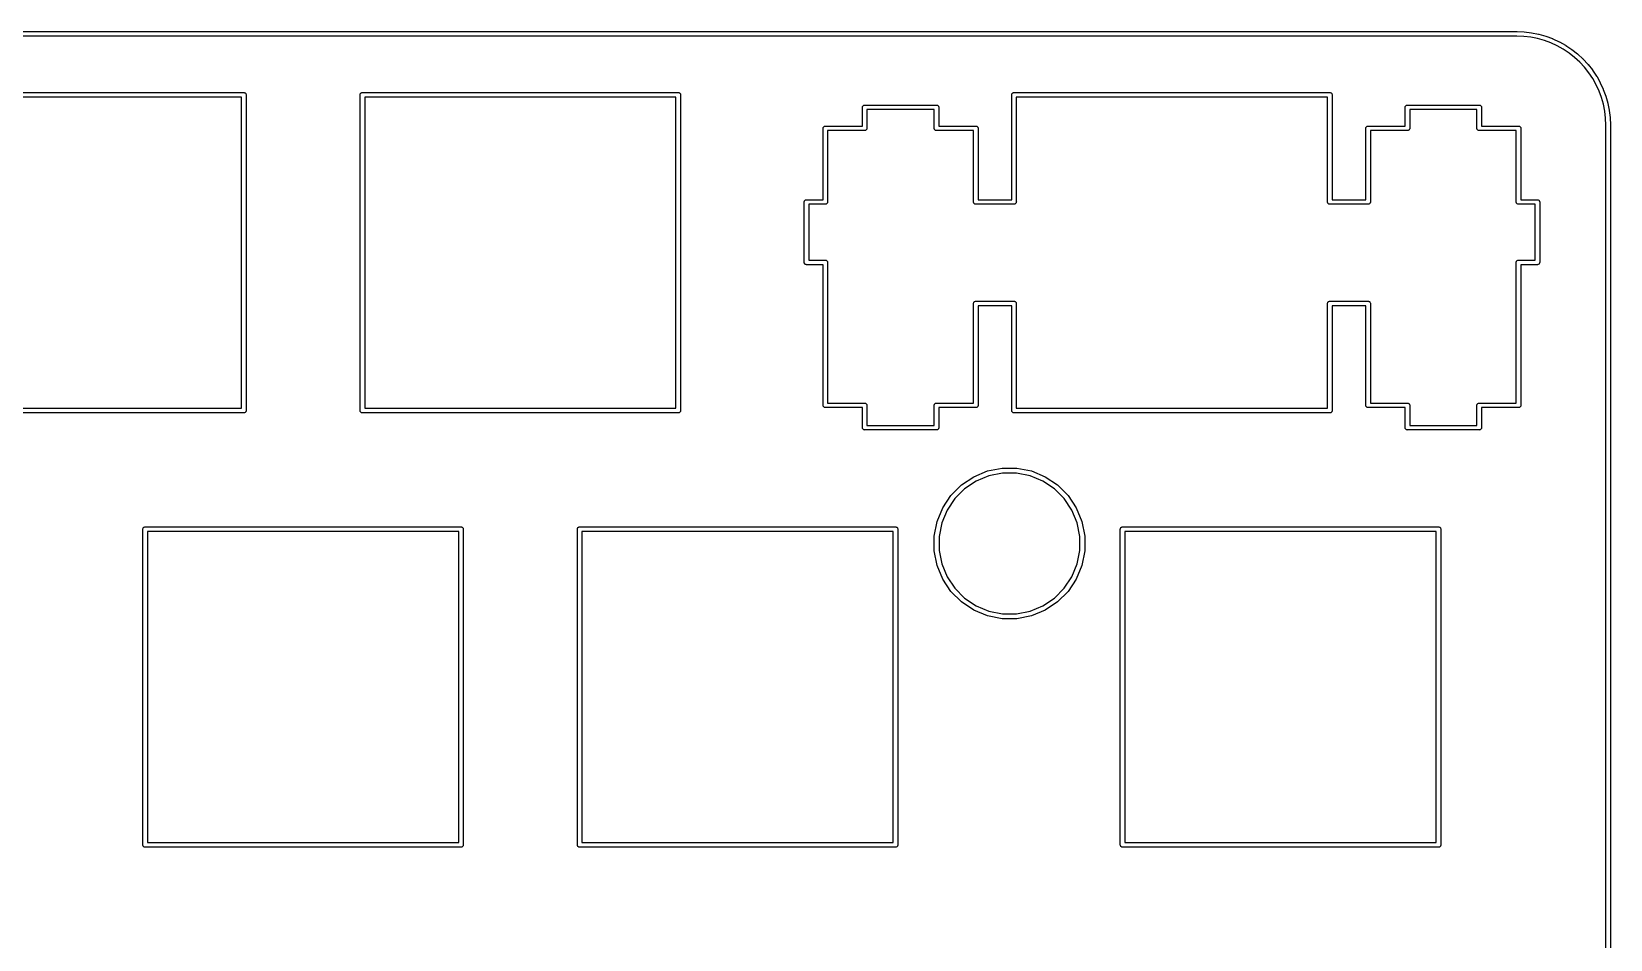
# Model space of a CAD drawing. Extents: x -1 to 304, y -94 to 1.
# Drawn here: x 234.6 to 303.9, y -38.5 to 1.3 of the extents above; entities that cross this region are included whole.
import ezdxf

# ---------------------------------------------------------------- set-up
doc = ezdxf.new("R2010")
doc.units = 0
doc.layers.add('BLACK', color=7, linetype='CONTINUOUS')

msp = doc.modelspace()

# ---------------------------------------------------------------- linework, layer by layer
at = {"layer": 'BLACK', "linetype": 'CONTINUOUS'}
for p, q in [((151.288, 1.2712), (299.777, 1.2712)), ((299.778, 1.0712), (151.383, 1.0712)), ((299.777, 1.2712), (299.779, 1.27131)), ((300.085, 1.05913), (299.778, 1.0712)), ((299.779, 1.27131), (299.782, 1.2712)), ((299.782, 1.2712), (299.784, 1.2712)), ((299.784, 1.2712), (299.786, 1.27101)), ((299.786, 1.27101), (300.096, 1.25886)), ((300.39, 1.02295), (300.085, 1.05913)), ((300.096, 1.25886), (300.099, 1.25878)), ((300.099, 1.25878), (300.1, 1.25867)), ((300.1, 1.25867), (300.101, 1.25863)), ((300.101, 1.25863), (300.105, 1.25809)), ((300.105, 1.25809), (300.416, 1.22123)), ((300.689, 0.96386), (300.39, 1.02295)), ((300.416, 1.22123), (300.42, 1.22086)), ((300.42, 1.22086), (300.421, 1.22065)), ((300.421, 1.22065), (300.422, 1.22053)), ((300.422, 1.22053), (300.426, 1.21971)), ((300.426, 1.21971), (300.731, 1.15948)), ((300.985, 0.88064), (300.689, 0.96386)), ((300.731, 1.15948), (300.735, 1.15878)), ((300.735, 1.15878), (300.736, 1.15853)), ((300.736, 1.15853), (300.737, 1.15836)), ((300.737, 1.15836), (300.741, 1.15721)), ((300.741, 1.15721), (301.042, 1.07228)), ((301.271, 0.77435), (300.985, 0.88064)), ((301.042, 1.07228), (301.046, 1.07127)), ((301.046, 1.07127), (301.047, 1.07096)), ((301.047, 1.07096), (301.047, 1.07072)), ((301.047, 1.07072), (301.051, 1.06927)), ((301.051, 1.06927), (301.343, 0.96092)), ((301.549, 0.64674), (301.271, 0.77435)), ((301.343, 0.96092), (301.347, 0.95972)), ((301.347, 0.95972), (301.348, 0.95926)), ((301.348, 0.95926), (301.349, 0.95886)), ((301.349, 0.95886), (301.352, 0.95719)), ((301.352, 0.95719), (301.636, 0.82706)), ((301.636, 0.82706), (301.639, 0.82545)), ((301.639, 0.82545), (301.64, 0.82507)), ((301.64, 0.82507), (301.641, 0.82473)), ((301.641, 0.82473), (301.644, 0.82265)), ((301.644, 0.82265), (301.917, 0.66942)), ((301.816, 0.49634), (301.549, 0.64674)), ((302.072, 0.32669), (301.816, 0.49634)), ((301.917, 0.66942), (301.92, 0.66773)), ((301.92, 0.66773), (301.921, 0.66705)), ((301.921, 0.66705), (301.922, 0.66644)), ((301.922, 0.66644), (301.925, 0.66433)), ((301.925, 0.66433), (302.185, 0.49156)), ((302.313, 0.13772), (302.072, 0.32669)), ((302.185, 0.49156), (302.188, 0.48947)), ((302.188, 0.48947), (302.189, 0.48892)), ((302.189, 0.48892), (302.19, 0.48841)), ((302.19, 0.48841), (302.193, 0.48588)), ((302.193, 0.48588), (302.439, 0.29286)), ((302.537, -0.0706), (302.313, 0.13772)), ((302.439, 0.29286), (302.442, 0.29038)), ((302.442, 0.29038), (302.443, 0.28987)), ((302.443, 0.28987), (302.443, 0.28941)), ((302.443, 0.28941), (302.446, 0.28657)), ((302.446, 0.28657), (302.675, 0.07388)), ((302.675, 0.07388), (302.678, 0.07133)), ((302.678, 0.07133), (302.679, 0.0706)), ((302.679, 0.0706), (302.679, 0.0699)), ((302.679, 0.0699), (302.682, 0.06699)), ((302.682, 0.06699), (302.893, -0.16276)), ((302.745, -0.29648), (302.537, -0.0706)), ((302.935, -0.5356), (302.745, -0.29648)), ((302.893, -0.16276), (302.896, -0.16532)), ((302.896, -0.16532), (302.897, -0.16633)), ((302.897, -0.16633), (302.897, -0.16728)), ((302.897, -0.16728), (302.9, -0.17016)), ((302.9, -0.17016), (303.093, -0.41385)), ((303.105, -0.79093), (302.935, -0.5356)), ((303.093, -0.41385), (303.096, -0.41699)), ((303.096, -0.41699), (303.096, -0.41761)), ((303.096, -0.41761), (303.097, -0.41819)), ((303.097, -0.41819), (303.099, -0.42167)), ((303.099, -0.42167), (303.273, -0.68244)), ((303.273, -0.68244), (303.276, -0.68568)), ((303.276, -0.68568), (303.276, -0.68649)), ((303.276, -0.68649), (303.276, -0.68725)), ((303.276, -0.68725), (303.278, -0.69071)), ((303.278, -0.69071), (303.43, -0.96313)), ((303.254, -1.05823), (303.105, -0.79093)), ((303.383, -1.33667), (303.254, -1.05823)), ((303.489, -1.62252), (303.383, -1.33667)), ((303.43, -0.96313), (303.432, -0.96637)), ((303.432, -0.96637), (303.433, -0.96738)), ((303.433, -0.96738), (303.433, -0.96834)), ((303.433, -0.96834), (303.435, -0.97179)), ((303.435, -0.97179), (303.566, -1.25534)), ((303.566, -1.25534), (303.568, -1.25879)), ((303.568, -1.25879), (303.568, -1.25974)), ((303.568, -1.25974), (303.568, -1.26067)), ((303.568, -1.26067), (303.57, -1.26431)), ((303.57, -1.26431), (303.678, -1.55642)), ((230.109, -1.4035), (243.948, -1.4035)), ((243.853, -1.6035), (230.204, -1.6035)), ((243.853, -15.2525), (243.853, -1.6035)), ((243.948, -1.4035), (243.953, -1.40302)), ((243.953, -1.40302), (243.958, -1.4035)), ((243.958, -1.4035), (243.973, -1.40495)), ((243.973, -1.40495), (243.991, -1.41067)), ((243.991, -1.41067), (244.009, -1.41995)), ((244.009, -1.41995), (244.024, -1.43245)), ((244.024, -1.43245), (244.037, -1.44768)), ((244.037, -1.44768), (244.046, -1.46505)), ((244.046, -1.46505), (244.052, -1.4839)), ((244.052, -1.4839), (244.054, -1.5035)), ((244.054, -1.5035), (244.053, -1.5084)), ((244.053, -1.5084), (244.053, -15.3476)), ((249.054, -1.5035), (249.055, -1.4839)), ((249.054, -1.50841), (249.054, -1.5035)), ((249.054, -15.3476), (249.054, -1.50841)), ((249.055, -1.4839), (249.061, -1.46505)), ((249.061, -1.46505), (249.07, -1.44768)), ((249.07, -1.44768), (249.083, -1.43245)), ((249.083, -1.43245), (249.098, -1.41995)), ((249.098, -1.41995), (249.116, -1.41067)), ((249.116, -1.41067), (249.134, -1.40495)), ((249.134, -1.40495), (249.149, -1.4035)), ((249.149, -1.4035), (249.154, -1.40302)), ((249.154, -1.40302), (249.159, -1.4035)), ((249.159, -1.4035), (262.998, -1.4035)), ((249.254, -1.6035), (249.254, -15.2525)), ((262.903, -1.6035), (249.254, -1.6035)), ((262.903, -15.2525), (262.903, -1.6035)), ((262.998, -1.4035), (263.003, -1.40302)), ((263.003, -1.40302), (263.008, -1.4035)), ((263.008, -1.4035), (263.023, -1.40495)), ((263.023, -1.40495), (263.041, -1.41067)), ((263.041, -1.41067), (263.059, -1.41995)), ((263.059, -1.41995), (263.074, -1.43245)), ((263.074, -1.43245), (263.087, -1.44768)), ((263.087, -1.44768), (263.096, -1.46505)), ((263.096, -1.46505), (263.102, -1.4839)), ((263.102, -1.4839), (263.104, -1.5035)), ((263.104, -1.5035), (263.103, -1.5084)), ((263.103, -1.5084), (263.103, -15.3476)), ((271.079, -2.0532), (271.08, -2.0336)), ((271.079, -2.0581), (271.079, -2.0532)), ((271.079, -2.8725), (271.079, -2.0581)), ((271.08, -2.0336), (271.086, -2.01475)), ((271.086, -2.01475), (271.095, -1.99737)), ((271.095, -1.99737), (271.108, -1.98215)), ((271.108, -1.98215), (271.123, -1.96965)), ((271.123, -1.96965), (271.141, -1.96037)), ((271.141, -1.96037), (271.159, -1.95465)), ((271.159, -1.95465), (271.174, -1.9532)), ((271.174, -1.9532), (271.179, -1.95272)), ((271.179, -1.95272), (271.184, -1.9532)), ((271.184, -1.9532), (274.323, -1.9532)), ((274.323, -1.9532), (274.328, -1.95272)), ((274.328, -1.95272), (274.333, -1.9532)), ((274.333, -1.9532), (274.348, -1.95465)), ((274.348, -1.95465), (274.366, -1.96037)), ((274.366, -1.96037), (274.384, -1.96965)), ((274.384, -1.96965), (274.399, -1.98215)), ((274.399, -1.98215), (274.412, -1.99737)), ((274.412, -1.99737), (274.421, -2.01475)), ((274.421, -2.01475), (274.427, -2.0336)), ((274.427, -2.0336), (274.429, -2.0532)), ((274.429, -2.0532), (274.428, -2.0581)), ((274.428, -2.0581), (274.428, -2.8725)), ((277.629, -1.5035), (277.63, -1.4839)), ((277.629, -1.5084), (277.629, -1.5035)), ((277.629, -6.1025), (277.629, -1.5084)), ((277.63, -1.4839), (277.636, -1.46505)), ((277.636, -1.46505), (277.645, -1.44768)), ((277.645, -1.44768), (277.658, -1.43245)), ((277.658, -1.43245), (277.673, -1.41995)), ((277.673, -1.41995), (277.691, -1.41067)), ((277.691, -1.41067), (277.709, -1.40495)), ((277.709, -1.40495), (277.724, -1.4035)), ((277.724, -1.4035), (277.729, -1.40302)), ((277.729, -1.40302), (277.734, -1.4035)), ((277.734, -1.4035), (291.573, -1.4035)), ((277.829, -1.6035), (277.829, -6.1976)), ((291.478, -1.6035), (277.829, -1.6035)), ((291.478, -6.1976), (291.478, -1.6035)), ((291.573, -1.4035), (291.578, -1.40302)), ((291.578, -1.40302), (291.583, -1.4035)), ((291.583, -1.4035), (291.598, -1.40495)), ((291.598, -1.40495), (291.616, -1.41067)), ((291.616, -1.41067), (291.634, -1.41995)), ((291.634, -1.41995), (291.649, -1.43245)), ((291.649, -1.43245), (291.662, -1.44768)), ((291.662, -1.44768), (291.671, -1.46505)), ((291.671, -1.46505), (291.677, -1.4839)), ((291.677, -1.4839), (291.679, -1.5035)), ((291.679, -1.5035), (291.678, -1.5084)), ((291.678, -1.5084), (291.678, -6.1025)), ((294.879, -2.0532), (294.88, -2.0336)), ((294.879, -2.0581), (294.879, -2.0532)), ((294.879, -2.8725), (294.879, -2.0581)), ((294.88, -2.0336), (294.886, -2.01475)), ((294.886, -2.01475), (294.895, -1.99737)), ((294.895, -1.99737), (294.908, -1.98215)), ((294.908, -1.98215), (294.923, -1.96965)), ((294.923, -1.96965), (294.941, -1.96037)), ((294.941, -1.96037), (294.959, -1.95465)), ((294.959, -1.95465), (294.974, -1.9532)), ((294.974, -1.9532), (294.979, -1.95272)), ((294.979, -1.95272), (294.984, -1.9532)), ((294.984, -1.9532), (298.123, -1.9532)), ((298.123, -1.9532), (298.128, -1.95272)), ((298.128, -1.95272), (298.133, -1.9532)), ((298.133, -1.9532), (298.148, -1.95465)), ((298.148, -1.95465), (298.166, -1.96037)), ((298.166, -1.96037), (298.184, -1.96965)), ((298.184, -1.96965), (298.199, -1.98215)), ((298.199, -1.98215), (298.212, -1.99737)), ((298.212, -1.99737), (298.221, -2.01475)), ((298.221, -2.01475), (298.227, -2.0336)), ((298.227, -2.0336), (298.229, -2.0532)), ((298.229, -2.0532), (298.228, -2.0581)), ((298.228, -2.0581), (298.228, -2.8725)), ((303.571, -1.91803), (303.489, -1.62252)), ((303.632, -2.21902), (303.571, -1.91803)), ((303.678, -1.55642), (303.68, -1.56027)), ((303.68, -1.56027), (303.68, -1.56088)), ((303.68, -1.56088), (303.68, -1.56148)), ((303.68, -1.56148), (303.681, -1.56558)), ((303.681, -1.56558), (303.765, -1.86688)), ((303.765, -1.86688), (303.766, -1.8703)), ((303.766, -1.8703), (303.766, -1.87156)), ((303.766, -1.87156), (303.766, -1.87282)), ((303.766, -1.87282), (303.767, -1.87635)), ((303.767, -1.87635), (303.828, -2.18305)), ((274.228, -2.1532), (271.279, -2.1532)), ((271.279, -2.1532), (271.279, -2.9676)), ((274.228, -2.9676), (274.228, -2.1532)), ((298.028, -2.1532), (295.079, -2.1532)), ((295.079, -2.1532), (295.079, -2.9676)), ((298.028, -2.9676), (298.028, -2.1532)), ((303.667, -2.52286), (303.632, -2.21902)), ((303.681, -2.83112), (303.667, -2.52286)), ((303.828, -2.18305), (303.829, -2.18705)), ((303.829, -2.18705), (303.829, -2.18778)), ((303.829, -2.18778), (303.83, -2.18851)), ((303.83, -2.18851), (303.83, -2.19261)), ((303.83, -2.19261), (303.866, -2.50207)), ((303.866, -2.50207), (303.866, -2.50555)), ((303.866, -2.50555), (303.866, -2.50692)), ((303.866, -2.50692), (303.866, -2.50829)), ((303.866, -2.50829), (303.867, -2.51178)), ((303.867, -2.51178), (303.88, -2.82178)), ((269.354, -2.9725), (269.355, -2.9529)), ((269.354, -2.9774), (269.354, -2.9725)), ((269.354, -6.1025), (269.354, -2.9774)), ((269.355, -2.9529), (269.361, -2.93405)), ((269.361, -2.93405), (269.37, -2.91667)), ((269.37, -2.91667), (269.383, -2.90145)), ((269.383, -2.90145), (269.398, -2.88895)), ((269.398, -2.88895), (269.416, -2.87967)), ((269.416, -2.87967), (269.434, -2.87395)), ((269.434, -2.87395), (269.449, -2.8725)), ((269.449, -2.8725), (269.454, -2.87202)), ((269.454, -2.87202), (269.459, -2.8725)), ((269.459, -2.8725), (271.079, -2.8725)), ((271.174, -3.0725), (269.554, -3.0725)), ((269.554, -3.0725), (269.554, -6.1976)), ((271.179, -3.07298), (271.174, -3.0725)), ((271.184, -3.0725), (271.179, -3.07298)), ((271.199, -3.07105), (271.184, -3.0725)), ((271.217, -3.06533), (271.199, -3.07105)), ((271.235, -3.05605), (271.217, -3.06533)), ((271.25, -3.04355), (271.235, -3.05605)), ((271.263, -3.02832), (271.25, -3.04355)), ((271.272, -3.01095), (271.263, -3.02832)), ((271.278, -2.9921), (271.272, -3.01095)), ((271.28, -2.9725), (271.278, -2.9921)), ((271.279, -2.9676), (271.28, -2.9725)), ((274.228, -2.9725), (274.228, -2.9676)), ((274.229, -2.9921), (274.228, -2.9725)), ((274.235, -3.01095), (274.229, -2.9921)), ((274.244, -3.02832), (274.235, -3.01095)), ((274.257, -3.04355), (274.244, -3.02832)), ((274.272, -3.05605), (274.257, -3.04355)), ((274.29, -3.06533), (274.272, -3.05605)), ((274.308, -3.07105), (274.29, -3.06533)), ((274.328, -3.07298), (274.308, -3.07105)), ((274.333, -3.0725), (274.328, -3.07298)), ((275.953, -3.0725), (274.333, -3.0725)), ((274.428, -2.8725), (276.048, -2.8725)), ((275.953, -6.1976), (275.953, -3.0725)), ((276.048, -2.8725), (276.053, -2.87202)), ((276.053, -2.87202), (276.058, -2.8725)), ((276.058, -2.8725), (276.073, -2.87395)), ((276.073, -2.87395), (276.091, -2.87967)), ((276.091, -2.87967), (276.109, -2.88895)), ((276.109, -2.88895), (276.124, -2.90145)), ((276.124, -2.90145), (276.137, -2.91667)), ((276.137, -2.91667), (276.146, -2.93405)), ((276.146, -2.93405), (276.152, -2.9529)), ((276.152, -2.9529), (276.154, -2.9725)), ((276.154, -2.9725), (276.153, -2.9774)), ((276.153, -2.9774), (276.153, -6.1025)), ((293.154, -2.9725), (293.155, -2.9529)), ((293.154, -2.9774), (293.154, -2.9725)), ((293.154, -6.1025), (293.154, -2.9774)), ((293.155, -2.9529), (293.161, -2.93405)), ((293.161, -2.93405), (293.17, -2.91667)), ((293.17, -2.91667), (293.183, -2.90145)), ((293.183, -2.90145), (293.198, -2.88895)), ((293.198, -2.88895), (293.216, -2.87967)), ((293.216, -2.87967), (293.234, -2.87395)), ((293.234, -2.87395), (293.249, -2.8725)), ((293.249, -2.8725), (293.254, -2.87202)), ((293.254, -2.87202), (293.259, -2.8725)), ((293.259, -2.8725), (294.879, -2.8725)), ((294.974, -3.0725), (293.354, -3.0725)), ((293.354, -3.0725), (293.354, -6.1976)), ((294.979, -3.07298), (294.974, -3.0725)), ((294.984, -3.0725), (294.979, -3.07298)), ((294.999, -3.07105), (294.984, -3.0725)), ((295.017, -3.06533), (294.999, -3.07105)), ((295.035, -3.05605), (295.017, -3.06533)), ((295.05, -3.04355), (295.035, -3.05605)), ((295.063, -3.02832), (295.05, -3.04355)), ((295.072, -3.01095), (295.063, -3.02832)), ((295.078, -2.9921), (295.072, -3.01095)), ((295.08, -2.9725), (295.078, -2.9921)), ((295.079, -2.9676), (295.08, -2.9725)), ((298.028, -2.9725), (298.028, -2.9676)), ((298.029, -2.9921), (298.028, -2.9725)), ((298.035, -3.01095), (298.029, -2.9921)), ((298.044, -3.02832), (298.035, -3.01095)), ((298.057, -3.04355), (298.044, -3.02832)), ((298.072, -3.05605), (298.057, -3.04355)), ((298.09, -3.06533), (298.072, -3.05605)), ((298.108, -3.07105), (298.09, -3.06533)), ((298.128, -3.07298), (298.108, -3.07105)), ((298.133, -3.0725), (298.128, -3.07298)), ((299.753, -3.0725), (298.133, -3.0725)), ((298.228, -2.8725), (299.848, -2.8725)), ((299.753, -6.1976), (299.753, -3.0725)), ((299.848, -2.8725), (299.853, -2.87202)), ((299.853, -2.87202), (299.858, -2.8725)), ((299.858, -2.8725), (299.873, -2.87395)), ((299.873, -2.87395), (299.891, -2.87967)), ((299.891, -2.87967), (299.909, -2.88895)), ((299.909, -2.88895), (299.924, -2.90145)), ((299.924, -2.90145), (299.937, -2.91667)), ((299.937, -2.91667), (299.946, -2.93405)), ((299.946, -2.93405), (299.952, -2.9529)), ((299.952, -2.9529), (299.954, -2.9725)), ((299.954, -2.9725), (299.953, -2.9774)), ((299.953, -2.9774), (299.953, -6.1025)), ((303.681, -90.2275), (303.681, -2.83112)), ((303.88, -2.82178), (303.881, -2.824)), ((303.881, -2.824), (303.881, -2.82667)), ((303.881, -2.82667), (303.881, -2.82934)), ((303.881, -2.82934), (303.881, -2.83156)), ((303.881, -2.83156), (303.881, -90.2271)), ((268.528, -6.2025), (268.529, -6.1829)), ((268.528, -6.2074), (268.528, -6.2025)), ((268.528, -8.84769), (268.528, -6.2074)), ((268.529, -6.1829), (268.535, -6.16405)), ((268.535, -6.16405), (268.544, -6.14668)), ((268.544, -6.14668), (268.557, -6.13145)), ((268.557, -6.13145), (268.572, -6.11895)), ((268.572, -6.11895), (268.59, -6.10967)), ((268.59, -6.10967), (268.608, -6.10395)), ((268.608, -6.10395), (268.623, -6.1025)), ((268.623, -6.1025), (268.628, -6.10202)), ((268.628, -6.10202), (268.633, -6.1025)), ((268.633, -6.1025), (269.354, -6.1025)), ((269.553, -6.2221), (269.547, -6.24095)), ((269.555, -6.2025), (269.553, -6.2221)), ((269.554, -6.1976), (269.555, -6.2025)), ((275.953, -6.2025), (275.953, -6.1976)), ((275.954, -6.2221), (275.953, -6.2025)), ((275.96, -6.24095), (275.954, -6.2221)), ((276.153, -6.1025), (277.629, -6.1025)), ((277.828, -6.2221), (277.822, -6.24095)), ((277.83, -6.2025), (277.828, -6.2221)), ((277.829, -6.1976), (277.83, -6.2025)), ((291.478, -6.2025), (291.478, -6.1976)), ((291.479, -6.2221), (291.478, -6.2025)), ((291.485, -6.24095), (291.479, -6.2221)), ((291.678, -6.1025), (293.154, -6.1025)), ((293.353, -6.2221), (293.347, -6.24095)), ((293.355, -6.2025), (293.353, -6.2221)), ((293.354, -6.1976), (293.355, -6.2025)), ((299.753, -6.2025), (299.753, -6.1976)), ((299.754, -6.2221), (299.753, -6.2025)), ((299.76, -6.24095), (299.754, -6.2221)), ((299.953, -6.1025), (300.674, -6.1025)), ((300.674, -6.1025), (300.679, -6.10202)), ((300.679, -6.10202), (300.684, -6.1025)), ((300.684, -6.1025), (300.699, -6.10395)), ((300.699, -6.10395), (300.717, -6.10967)), ((300.717, -6.10967), (300.735, -6.11895)), ((300.735, -6.11895), (300.75, -6.13145)), ((300.75, -6.13145), (300.763, -6.14668)), ((300.763, -6.14668), (300.772, -6.16405)), ((300.772, -6.16405), (300.778, -6.1829)), ((300.778, -6.1829), (300.78, -6.2025)), ((300.78, -6.2025), (300.779, -6.2074)), ((300.779, -6.2074), (300.779, -8.8477)), ((269.449, -6.3025), (268.728, -6.3025)), ((268.728, -6.3025), (268.728, -8.7526)), ((269.454, -6.30298), (269.449, -6.3025)), ((269.459, -6.3025), (269.454, -6.30298)), ((269.474, -6.30105), (269.459, -6.3025)), ((269.492, -6.29533), (269.474, -6.30105)), ((269.51, -6.28605), (269.492, -6.29533)), ((269.525, -6.27355), (269.51, -6.28605)), ((269.538, -6.25833), (269.525, -6.27355)), ((269.547, -6.24095), (269.538, -6.25833)), ((275.969, -6.25833), (275.96, -6.24095)), ((275.982, -6.27355), (275.969, -6.25833)), ((275.997, -6.28605), (275.982, -6.27355)), ((276.015, -6.29533), (275.997, -6.28605)), ((276.033, -6.30105), (276.015, -6.29533)), ((276.053, -6.30298), (276.033, -6.30105)), ((276.058, -6.3025), (276.053, -6.30298)), ((277.724, -6.3025), (276.058, -6.3025)), ((277.729, -6.30298), (277.724, -6.3025)), ((277.734, -6.3025), (277.729, -6.30298)), ((277.749, -6.30105), (277.734, -6.3025)), ((277.767, -6.29533), (277.749, -6.30105)), ((277.785, -6.28605), (277.767, -6.29533)), ((277.8, -6.27355), (277.785, -6.28605)), ((277.813, -6.25833), (277.8, -6.27355)), ((277.822, -6.24095), (277.813, -6.25833)), ((291.494, -6.25833), (291.485, -6.24095)), ((291.507, -6.27355), (291.494, -6.25833)), ((291.522, -6.28605), (291.507, -6.27355)), ((291.54, -6.29533), (291.522, -6.28605)), ((291.558, -6.30105), (291.54, -6.29533)), ((291.578, -6.30298), (291.558, -6.30105)), ((291.583, -6.3025), (291.578, -6.30298)), ((293.249, -6.3025), (291.583, -6.3025)), ((293.254, -6.30298), (293.249, -6.3025)), ((293.259, -6.3025), (293.254, -6.30298)), ((293.274, -6.30105), (293.259, -6.3025)), ((293.292, -6.29533), (293.274, -6.30105)), ((293.31, -6.28605), (293.292, -6.29533)), ((293.325, -6.27355), (293.31, -6.28605)), ((293.338, -6.25833), (293.325, -6.27355)), ((293.347, -6.24095), (293.338, -6.25833)), ((299.769, -6.25833), (299.76, -6.24095)), ((299.782, -6.27355), (299.769, -6.25833)), ((299.797, -6.28605), (299.782, -6.27355)), ((299.815, -6.29533), (299.797, -6.28605)), ((299.833, -6.30105), (299.815, -6.29533)), ((299.853, -6.30298), (299.833, -6.30105)), ((299.858, -6.3025), (299.853, -6.30298)), ((300.579, -6.3025), (299.858, -6.3025)), ((300.579, -8.7526), (300.579, -6.3025)), ((268.528, -8.8526), (268.528, -8.84769)), ((268.529, -8.8722), (268.528, -8.8526)), ((268.535, -8.89105), (268.529, -8.8722)), ((268.544, -8.90842), (268.535, -8.89105)), ((268.557, -8.92365), (268.544, -8.90842)), ((268.572, -8.93615), (268.557, -8.92365)), ((268.59, -8.94543), (268.572, -8.93615)), ((268.608, -8.95115), (268.59, -8.94543)), ((268.623, -8.9526), (268.608, -8.95115)), ((268.628, -8.95308), (268.623, -8.9526)), ((268.633, -8.9526), (268.628, -8.95308)), ((269.354, -8.9526), (268.633, -8.9526)), ((268.728, -8.7526), (269.449, -8.7526)), ((269.354, -15.1176), (269.354, -8.9526)), ((269.449, -8.7526), (269.454, -8.75212)), ((269.454, -8.75212), (269.459, -8.7526)), ((269.459, -8.7526), (269.474, -8.75405)), ((269.474, -8.75405), (269.492, -8.75977)), ((269.492, -8.75977), (269.51, -8.76905)), ((269.51, -8.76905), (269.525, -8.78155)), ((269.525, -8.78155), (269.538, -8.79678)), ((269.538, -8.79678), (269.547, -8.81415)), ((269.547, -8.81415), (269.553, -8.833)), ((269.553, -8.833), (269.555, -8.8526)), ((269.555, -8.8526), (269.554, -8.8575)), ((269.554, -8.8575), (269.554, -15.0225)), ((299.753, -8.8526), (299.754, -8.833)), ((299.753, -8.85751), (299.753, -8.8526)), ((299.753, -15.0225), (299.753, -8.85751)), ((299.754, -8.833), (299.76, -8.81415)), ((299.76, -8.81415), (299.769, -8.79678)), ((299.769, -8.79678), (299.782, -8.78155)), ((299.782, -8.78155), (299.797, -8.76905)), ((299.797, -8.76905), (299.815, -8.75977)), ((299.815, -8.75977), (299.833, -8.75405)), ((299.833, -8.75405), (299.848, -8.7526)), ((299.848, -8.7526), (299.853, -8.75212)), ((299.853, -8.75212), (299.858, -8.7526)), ((299.858, -8.7526), (300.579, -8.7526)), ((300.674, -8.9526), (299.953, -8.9526)), ((299.953, -8.9526), (299.953, -15.1176)), ((300.679, -8.95308), (300.674, -8.9526)), ((300.684, -8.9526), (300.679, -8.95308)), ((300.699, -8.95115), (300.684, -8.9526)), ((300.717, -8.94543), (300.699, -8.95115)), ((300.735, -8.93615), (300.717, -8.94543)), ((300.75, -8.92365), (300.735, -8.93615)), ((300.763, -8.90842), (300.75, -8.92365)), ((300.772, -8.89105), (300.763, -8.90842)), ((300.778, -8.8722), (300.772, -8.89105)), ((300.78, -8.8526), (300.778, -8.8722)), ((300.779, -8.8477), (300.78, -8.8526)), ((275.953, -10.6535), (275.954, -10.6339)), ((275.953, -10.6584), (275.953, -10.6535)), ((275.953, -15.0225), (275.953, -10.6584)), ((275.954, -10.6339), (275.96, -10.615)), ((275.96, -10.615), (275.969, -10.5977)), ((275.969, -10.5977), (275.982, -10.5824)), ((275.982, -10.5824), (275.997, -10.57)), ((275.997, -10.57), (276.015, -10.5607)), ((276.015, -10.5607), (276.033, -10.5549)), ((276.033, -10.5549), (276.048, -10.5535)), ((276.048, -10.5535), (276.053, -10.553)), ((276.053, -10.553), (276.058, -10.5535)), ((276.058, -10.5535), (277.724, -10.5535)), ((277.629, -10.7535), (276.153, -10.7535)), ((276.153, -10.7535), (276.153, -15.1176)), ((277.629, -15.3476), (277.629, -10.7535)), ((277.724, -10.5535), (277.729, -10.553)), ((277.729, -10.553), (277.734, -10.5535)), ((277.734, -10.5535), (277.749, -10.5549)), ((277.749, -10.5549), (277.767, -10.5607)), ((277.767, -10.5607), (277.785, -10.57)), ((277.785, -10.57), (277.8, -10.5824)), ((277.8, -10.5824), (277.813, -10.5977)), ((277.813, -10.5977), (277.822, -10.615)), ((277.822, -10.615), (277.828, -10.6339)), ((277.828, -10.6339), (277.83, -10.6535)), ((277.83, -10.6535), (277.829, -10.6584)), ((277.829, -10.6584), (277.829, -15.2525)), ((291.478, -10.6535), (291.479, -10.6339)), ((291.478, -10.6584), (291.478, -10.6535)), ((291.478, -15.2525), (291.478, -10.6584)), ((291.479, -10.6339), (291.485, -10.615)), ((291.485, -10.615), (291.494, -10.5977)), ((291.494, -10.5977), (291.507, -10.5824)), ((291.507, -10.5824), (291.522, -10.57)), ((291.522, -10.57), (291.54, -10.5607)), ((291.54, -10.5607), (291.558, -10.5549)), ((291.558, -10.5549), (291.573, -10.5535)), ((291.573, -10.5535), (291.578, -10.553)), ((291.578, -10.553), (291.583, -10.5535)), ((291.583, -10.5535), (293.249, -10.5535)), ((293.154, -10.7535), (291.678, -10.7535)), ((291.678, -10.7535), (291.678, -15.3476)), ((293.154, -15.1176), (293.154, -10.7535)), ((293.249, -10.5535), (293.254, -10.553)), ((293.254, -10.553), (293.259, -10.5535)), ((293.259, -10.5535), (293.274, -10.5549)), ((293.274, -10.5549), (293.292, -10.5607)), ((293.292, -10.5607), (293.31, -10.57)), ((293.31, -10.57), (293.325, -10.5824)), ((293.325, -10.5824), (293.338, -10.5977)), ((293.338, -10.5977), (293.347, -10.615)), ((293.347, -10.615), (293.353, -10.6339)), ((293.353, -10.6339), (293.355, -10.6535)), ((293.355, -10.6535), (293.354, -10.6584)), ((293.354, -10.6584), (293.354, -15.0225)), ((269.354, -15.1225), (269.354, -15.1176)), ((269.355, -15.1421), (269.354, -15.1225)), ((269.361, -15.161), (269.355, -15.1421)), ((269.37, -15.1783), (269.361, -15.161)), ((269.383, -15.1936), (269.37, -15.1783)), ((269.398, -15.206), (269.383, -15.1936)), ((269.416, -15.2153), (269.398, -15.206)), ((269.434, -15.2211), (269.416, -15.2153)), ((269.449, -15.2225), (269.434, -15.2211)), ((269.454, -15.223), (269.449, -15.2225)), ((269.459, -15.2225), (269.454, -15.223)), ((271.079, -15.2225), (269.459, -15.2225)), ((269.554, -15.0225), (271.174, -15.0225)), ((271.079, -16.0987), (271.079, -15.2225)), ((271.174, -15.0225), (271.179, -15.022)), ((271.179, -15.022), (271.184, -15.0225)), ((271.184, -15.0225), (271.199, -15.0239)), ((271.199, -15.0239), (271.217, -15.0297)), ((271.217, -15.0297), (271.235, -15.039)), ((271.235, -15.039), (271.25, -15.0514)), ((271.25, -15.0514), (271.263, -15.0667)), ((271.263, -15.0667), (271.272, -15.084)), ((271.272, -15.084), (271.278, -15.1029)), ((271.278, -15.1029), (271.28, -15.1225)), ((271.28, -15.1225), (271.279, -15.1274)), ((271.279, -15.1274), (271.279, -16.0036)), ((274.228, -15.1225), (274.229, -15.1029)), ((274.228, -15.1274), (274.228, -15.1225)), ((274.228, -16.0036), (274.228, -15.1274)), ((274.229, -15.1029), (274.235, -15.084)), ((274.235, -15.084), (274.244, -15.0667)), ((274.244, -15.0667), (274.257, -15.0514)), ((274.257, -15.0514), (274.272, -15.039)), ((274.272, -15.039), (274.29, -15.0297)), ((274.29, -15.0297), (274.308, -15.0239)), ((274.308, -15.0239), (274.323, -15.0225)), ((274.323, -15.0225), (274.328, -15.022)), ((274.328, -15.022), (274.333, -15.0225)), ((274.333, -15.0225), (275.953, -15.0225)), ((276.048, -15.2225), (274.428, -15.2225)), ((274.428, -15.2225), (274.428, -16.0987)), ((276.053, -15.223), (276.048, -15.2225)), ((276.058, -15.2225), (276.053, -15.223)), ((276.073, -15.2211), (276.058, -15.2225)), ((276.091, -15.2153), (276.073, -15.2211)), ((276.109, -15.206), (276.091, -15.2153)), ((276.124, -15.1936), (276.109, -15.206)), ((276.137, -15.1783), (276.124, -15.1936)), ((276.146, -15.161), (276.137, -15.1783)), ((276.152, -15.1421), (276.146, -15.161)), ((276.154, -15.1225), (276.152, -15.1421)), ((276.153, -15.1176), (276.154, -15.1225)), ((293.154, -15.1225), (293.154, -15.1176)), ((293.155, -15.1421), (293.154, -15.1225)), ((293.161, -15.161), (293.155, -15.1421)), ((293.17, -15.1783), (293.161, -15.161)), ((293.183, -15.1936), (293.17, -15.1783)), ((293.198, -15.206), (293.183, -15.1936)), ((293.216, -15.2153), (293.198, -15.206)), ((293.234, -15.2211), (293.216, -15.2153)), ((293.249, -15.2225), (293.234, -15.2211)), ((293.254, -15.223), (293.249, -15.2225)), ((293.259, -15.2225), (293.254, -15.223)), ((294.879, -15.2225), (293.259, -15.2225)), ((293.354, -15.0225), (294.974, -15.0225)), ((294.879, -16.0987), (294.879, -15.2225)), ((294.974, -15.0225), (294.979, -15.022)), ((294.979, -15.022), (294.984, -15.0225)), ((294.984, -15.0225), (294.999, -15.0239)), ((294.999, -15.0239), (295.017, -15.0297)), ((295.017, -15.0297), (295.035, -15.039)), ((295.035, -15.039), (295.05, -15.0514)), ((295.05, -15.0514), (295.063, -15.0667)), ((295.063, -15.0667), (295.072, -15.084)), ((295.072, -15.084), (295.078, -15.1029)), ((295.078, -15.1029), (295.08, -15.1225)), ((295.08, -15.1225), (295.079, -15.1274)), ((295.079, -15.1274), (295.079, -16.0036)), ((298.028, -15.1225), (298.029, -15.1029)), ((298.028, -15.1274), (298.028, -15.1225)), ((298.028, -16.0036), (298.028, -15.1274)), ((298.029, -15.1029), (298.035, -15.084)), ((298.035, -15.084), (298.044, -15.0667)), ((298.044, -15.0667), (298.057, -15.0514)), ((298.057, -15.0514), (298.072, -15.039)), ((298.072, -15.039), (298.09, -15.0297)), ((298.09, -15.0297), (298.108, -15.0239)), ((298.108, -15.0239), (298.123, -15.0225)), ((298.123, -15.0225), (298.128, -15.022)), ((298.128, -15.022), (298.133, -15.0225)), ((298.133, -15.0225), (299.753, -15.0225)), ((299.848, -15.2225), (298.228, -15.2225)), ((298.228, -15.2225), (298.228, -16.0987)), ((299.853, -15.223), (299.848, -15.2225)), ((299.858, -15.2225), (299.853, -15.223)), ((299.873, -15.2211), (299.858, -15.2225)), ((299.891, -15.2153), (299.873, -15.2211)), ((299.909, -15.206), (299.891, -15.2153)), ((299.924, -15.1936), (299.909, -15.206)), ((299.937, -15.1783), (299.924, -15.1936)), ((299.946, -15.161), (299.937, -15.1783)), ((299.952, -15.1421), (299.946, -15.161)), ((299.954, -15.1225), (299.952, -15.1421)), ((299.953, -15.1176), (299.954, -15.1225)), ((243.948, -15.4525), (230.109, -15.4525)), ((230.204, -15.2525), (243.853, -15.2525)), ((243.953, -15.453), (243.948, -15.4525)), ((243.958, -15.4525), (243.953, -15.453)), ((243.973, -15.4511), (243.958, -15.4525)), ((243.991, -15.4453), (243.973, -15.4511)), ((244.009, -15.436), (243.991, -15.4453)), ((244.024, -15.4236), (244.009, -15.436)), ((244.037, -15.4083), (244.024, -15.4236)), ((244.046, -15.391), (244.037, -15.4083)), ((244.052, -15.3721), (244.046, -15.391)), ((244.054, -15.3525), (244.052, -15.3721)), ((244.053, -15.3476), (244.054, -15.3525)), ((249.054, -15.3525), (249.054, -15.3476)), ((249.055, -15.3721), (249.054, -15.3525)), ((249.061, -15.391), (249.055, -15.3721)), ((249.07, -15.4083), (249.061, -15.391)), ((249.083, -15.4236), (249.07, -15.4083)), ((249.098, -15.436), (249.083, -15.4236)), ((249.116, -15.4453), (249.098, -15.436)), ((249.134, -15.4511), (249.116, -15.4453)), ((249.154, -15.453), (249.134, -15.4511)), ((249.159, -15.4525), (249.154, -15.453)), ((262.998, -15.4525), (249.159, -15.4525)), ((249.254, -15.2525), (262.903, -15.2525)), ((263.003, -15.453), (262.998, -15.4525)), ((263.008, -15.4525), (263.003, -15.453)), ((263.023, -15.4511), (263.008, -15.4525)), ((263.041, -15.4453), (263.023, -15.4511)), ((263.059, -15.436), (263.041, -15.4453)), ((263.074, -15.4236), (263.059, -15.436)), ((263.087, -15.4083), (263.074, -15.4236)), ((263.096, -15.391), (263.087, -15.4083)), ((263.102, -15.3721), (263.096, -15.391)), ((263.104, -15.3525), (263.102, -15.3721)), ((263.103, -15.3476), (263.104, -15.3525)), ((277.629, -15.3525), (277.629, -15.3476)), ((277.63, -15.3721), (277.629, -15.3525)), ((277.636, -15.391), (277.63, -15.3721)), ((277.645, -15.4083), (277.636, -15.391)), ((277.658, -15.4236), (277.645, -15.4083)), ((277.673, -15.436), (277.658, -15.4236)), ((277.691, -15.4453), (277.673, -15.436)), ((277.709, -15.4511), (277.691, -15.4453)), ((277.724, -15.4525), (277.709, -15.4511)), ((277.729, -15.453), (277.724, -15.4525)), ((277.734, -15.4525), (277.729, -15.453)), ((291.573, -15.4525), (277.734, -15.4525)), ((277.829, -15.2525), (291.478, -15.2525)), ((291.578, -15.453), (291.573, -15.4525)), ((291.583, -15.4525), (291.578, -15.453)), ((291.598, -15.4511), (291.583, -15.4525)), ((291.616, -15.4453), (291.598, -15.4511)), ((291.634, -15.436), (291.616, -15.4453)), ((291.649, -15.4236), (291.634, -15.436)), ((291.662, -15.4083), (291.649, -15.4236)), ((291.671, -15.391), (291.662, -15.4083)), ((291.677, -15.3721), (291.671, -15.391)), ((291.679, -15.3525), (291.677, -15.3721)), ((291.678, -15.3476), (291.679, -15.3525)), ((271.079, -16.1036), (271.079, -16.0987)), ((271.08, -16.1232), (271.079, -16.1036)), ((271.086, -16.1421), (271.08, -16.1232)), ((271.095, -16.1594), (271.086, -16.1421)), ((271.108, -16.1747), (271.095, -16.1594)), ((271.123, -16.1871), (271.108, -16.1747)), ((271.141, -16.1964), (271.123, -16.1871)), ((271.159, -16.2022), (271.141, -16.1964)), ((271.174, -16.2036), (271.159, -16.2022)), ((271.179, -16.2041), (271.174, -16.2036)), ((271.184, -16.2036), (271.179, -16.2041)), ((274.323, -16.2036), (271.184, -16.2036)), ((271.279, -16.0036), (274.228, -16.0036)), ((274.328, -16.2041), (274.323, -16.2036)), ((274.333, -16.2036), (274.328, -16.2041)), ((274.348, -16.2022), (274.333, -16.2036)), ((274.366, -16.1964), (274.348, -16.2022)), ((274.384, -16.1871), (274.366, -16.1964)), ((274.399, -16.1747), (274.384, -16.1871)), ((274.412, -16.1594), (274.399, -16.1747)), ((274.421, -16.1421), (274.412, -16.1594)), ((274.427, -16.1232), (274.421, -16.1421)), ((274.429, -16.1036), (274.427, -16.1232)), ((274.428, -16.0987), (274.429, -16.1036)), ((294.879, -16.1036), (294.879, -16.0987)), ((294.88, -16.1232), (294.879, -16.1036)), ((294.886, -16.1421), (294.88, -16.1232)), ((294.895, -16.1594), (294.886, -16.1421)), ((294.908, -16.1747), (294.895, -16.1594)), ((294.923, -16.1871), (294.908, -16.1747)), ((294.941, -16.1964), (294.923, -16.1871)), ((294.959, -16.2022), (294.941, -16.1964)), ((294.974, -16.2036), (294.959, -16.2022)), ((294.979, -16.2041), (294.974, -16.2036)), ((294.984, -16.2036), (294.979, -16.2041)), ((298.123, -16.2036), (294.984, -16.2036)), ((295.079, -16.0036), (298.028, -16.0036)), ((298.128, -16.2041), (298.123, -16.2036)), ((298.133, -16.2036), (298.128, -16.2041)), ((298.148, -16.2022), (298.133, -16.2036)), ((298.166, -16.1964), (298.148, -16.2022)), ((298.184, -16.1871), (298.166, -16.1964)), ((298.199, -16.1747), (298.184, -16.1871)), ((298.212, -16.1594), (298.199, -16.1747)), ((298.221, -16.1421), (298.212, -16.1594)), ((298.227, -16.1232), (298.221, -16.1421)), ((298.229, -16.1036), (298.227, -16.1232)), ((298.228, -16.0987), (298.229, -16.1036)), ((276.565, -18.0018), (277.204, -17.8748)), ((277.204, -17.8748), (277.855, -17.8748)), ((277.855, -17.8748), (278.493, -18.0018)), ((274.963, -19.0726), (275.423, -18.6124)), ((275.423, -18.6124), (275.964, -18.2508)), ((276.068, -18.4448), (275.562, -18.7825)), ((275.964, -18.2508), (276.565, -18.0018)), ((276.629, -18.2123), (276.068, -18.4448)), ((277.225, -18.0937), (276.629, -18.2123)), ((277.833, -18.0937), (277.225, -18.0937)), ((278.429, -18.2123), (277.833, -18.0937)), ((278.99, -18.4448), (278.429, -18.2123)), ((278.493, -18.0018), (279.094, -18.2508)), ((279.496, -18.7825), (278.99, -18.4448)), ((279.094, -18.2508), (279.635, -18.6124)), ((279.635, -18.6124), (280.096, -19.0726)), ((274.601, -19.6138), (274.963, -19.0726)), ((275.133, -19.2122), (274.795, -19.7175)), ((275.562, -18.7825), (275.133, -19.2122)), ((279.925, -19.2122), (279.496, -18.7825)), ((280.263, -19.7175), (279.925, -19.2122)), ((280.096, -19.0726), (280.457, -19.6138)), ((274.352, -20.2151), (274.601, -19.6138)), ((274.795, -19.7175), (274.563, -20.2789)), ((280.496, -20.2789), (280.263, -19.7175)), ((280.457, -19.6138), (280.706, -20.2151)), ((239.529, -20.5535), (239.53, -20.5339)), ((239.529, -20.5584), (239.529, -20.5535)), ((239.529, -34.3976), (239.529, -20.5584)), ((239.53, -20.5339), (239.536, -20.515)), ((239.536, -20.515), (239.545, -20.4977)), ((239.545, -20.4977), (239.558, -20.4824)), ((239.558, -20.4824), (239.573, -20.47)), ((239.573, -20.47), (239.591, -20.4607)), ((239.591, -20.4607), (239.609, -20.4549)), ((239.609, -20.4549), (239.624, -20.4535)), ((239.624, -20.4535), (239.629, -20.453)), ((239.629, -20.453), (239.634, -20.4535)), ((239.634, -20.4535), (253.473, -20.4535)), ((239.729, -20.6535), (239.729, -34.3025)), ((253.378, -20.6535), (239.729, -20.6535)), ((253.378, -34.3025), (253.378, -20.6535)), ((253.473, -20.4535), (253.478, -20.453)), ((253.478, -20.453), (253.483, -20.4535)), ((253.483, -20.4535), (253.498, -20.4549)), ((253.498, -20.4549), (253.516, -20.4607)), ((253.516, -20.4607), (253.534, -20.47)), ((253.534, -20.47), (253.549, -20.4824)), ((253.549, -20.4824), (253.562, -20.4977)), ((253.562, -20.4977), (253.571, -20.515)), ((253.571, -20.515), (253.577, -20.5339)), ((253.577, -20.5339), (253.579, -20.5535)), ((253.579, -20.5535), (253.578, -20.5584)), ((253.578, -20.5584), (253.578, -34.3976)), ((258.579, -20.5535), (258.58, -20.5339)), ((258.579, -20.5584), (258.579, -20.5535)), ((258.579, -34.3976), (258.579, -20.5584)), ((258.58, -20.5339), (258.586, -20.515)), ((258.586, -20.515), (258.595, -20.4977)), ((258.595, -20.4977), (258.608, -20.4824)), ((258.608, -20.4824), (258.623, -20.47)), ((258.623, -20.47), (258.641, -20.4607)), ((258.641, -20.4607), (258.659, -20.4549)), ((258.659, -20.4549), (258.674, -20.4535)), ((258.674, -20.4535), (258.679, -20.453)), ((258.679, -20.453), (258.684, -20.4535)), ((258.684, -20.4535), (272.523, -20.4535)), ((258.779, -20.6535), (258.779, -34.3025)), ((272.428, -20.6535), (258.779, -20.6535)), ((272.428, -34.3025), (272.428, -20.6535)), ((272.523, -20.4535), (272.528, -20.453)), ((272.528, -20.453), (272.533, -20.4535)), ((272.533, -20.4535), (272.548, -20.4549)), ((272.548, -20.4549), (272.566, -20.4607)), ((272.566, -20.4607), (272.584, -20.47)), ((272.584, -20.47), (272.599, -20.4824)), ((272.599, -20.4824), (272.612, -20.4977)), ((272.612, -20.4977), (272.621, -20.515)), ((272.621, -20.515), (272.627, -20.5339)), ((272.627, -20.5339), (272.629, -20.5535)), ((272.629, -20.5535), (272.628, -20.5584)), ((272.628, -20.5584), (272.628, -34.3976)), ((274.225, -20.8534), (274.352, -20.2151)), ((274.563, -20.2789), (274.444, -20.8749)), ((280.614, -20.8749), (280.496, -20.2789)), ((280.706, -20.2151), (280.833, -20.8534)), ((282.39, -20.5535), (282.391, -20.5339)), ((282.39, -20.5584), (282.39, -20.5535)), ((282.39, -34.3976), (282.39, -20.5584)), ((282.391, -20.5339), (282.397, -20.515)), ((282.397, -20.515), (282.406, -20.4977)), ((282.406, -20.4977), (282.419, -20.4824)), ((282.419, -20.4824), (282.434, -20.47)), ((282.434, -20.47), (282.452, -20.4607)), ((282.452, -20.4607), (282.47, -20.4549)), ((282.47, -20.4549), (282.485, -20.4535)), ((282.485, -20.4535), (282.49, -20.453)), ((282.49, -20.453), (282.495, -20.4535)), ((282.495, -20.4535), (296.336, -20.4535)), ((282.59, -20.6535), (282.59, -34.3025)), ((296.241, -20.6535), (282.59, -20.6535)), ((296.241, -34.3025), (296.241, -20.6535)), ((296.336, -20.4535), (296.341, -20.453)), ((296.341, -20.453), (296.346, -20.4535)), ((296.346, -20.4535), (296.361, -20.4549)), ((296.361, -20.4549), (296.379, -20.4607)), ((296.379, -20.4607), (296.397, -20.47)), ((296.397, -20.47), (296.412, -20.4824)), ((296.412, -20.4824), (296.425, -20.4977)), ((296.425, -20.4977), (296.434, -20.515)), ((296.434, -20.515), (296.44, -20.5339)), ((296.44, -20.5339), (296.442, -20.5535)), ((296.442, -20.5535), (296.441, -20.5584)), ((296.441, -20.5584), (296.441, -34.3976)), ((274.225, -21.5042), (274.225, -20.8534)), ((274.444, -20.8749), (274.444, -21.4827)), ((280.614, -21.4827), (280.614, -20.8749)), ((280.833, -20.8534), (280.833, -21.5042)), ((274.352, -22.1425), (274.225, -21.5042)), ((274.601, -22.7438), (274.352, -22.1425)), ((274.444, -21.4827), (274.563, -22.0787)), ((274.563, -22.0787), (274.795, -22.6401)), ((280.263, -22.6401), (280.496, -22.0787)), ((280.706, -22.1425), (280.457, -22.7438)), ((280.496, -22.0787), (280.614, -21.4827)), ((280.833, -21.5042), (280.706, -22.1425)), ((274.963, -23.285), (274.601, -22.7438)), ((274.795, -22.6401), (275.133, -23.1454)), ((279.925, -23.1454), (280.263, -22.6401)), ((280.457, -22.7438), (280.096, -23.285)), ((275.423, -23.7452), (274.963, -23.285)), ((275.133, -23.1454), (275.562, -23.5751)), ((279.496, -23.5751), (279.925, -23.1454)), ((280.096, -23.285), (279.635, -23.7452)), ((275.964, -24.1068), (275.423, -23.7452)), ((275.562, -23.5751), (276.068, -23.9128)), ((276.565, -24.3558), (275.964, -24.1068)), ((276.068, -23.9128), (276.629, -24.1453)), ((276.629, -24.1453), (277.225, -24.2639)), ((277.833, -24.2639), (278.429, -24.1453)), ((278.429, -24.1453), (278.99, -23.9128)), ((279.094, -24.1068), (278.493, -24.3558)), ((278.99, -23.9128), (279.496, -23.5751)), ((279.635, -23.7452), (279.094, -24.1068)), ((277.204, -24.4828), (276.565, -24.3558)), ((277.855, -24.4828), (277.204, -24.4828)), ((277.225, -24.2639), (277.833, -24.2639)), ((278.493, -24.3558), (277.855, -24.4828)), ((239.529, -34.4025), (239.529, -34.3976)), ((239.53, -34.4221), (239.529, -34.4025)), ((239.536, -34.441), (239.53, -34.4221)), ((239.545, -34.4583), (239.536, -34.441)), ((239.558, -34.4736), (239.545, -34.4583)), ((239.573, -34.486), (239.558, -34.4736)), ((239.591, -34.4953), (239.573, -34.486)), ((239.609, -34.5011), (239.591, -34.4953)), ((239.629, -34.503), (239.609, -34.5011)), ((239.634, -34.5025), (239.629, -34.503)), ((253.473, -34.5025), (239.634, -34.5025)), ((239.729, -34.3025), (253.378, -34.3025)), ((253.478, -34.503), (253.473, -34.5025)), ((253.483, -34.5025), (253.478, -34.503)), ((253.498, -34.5011), (253.483, -34.5025)), ((253.516, -34.4953), (253.498, -34.5011)), ((253.534, -34.486), (253.516, -34.4953)), ((253.549, -34.4736), (253.534, -34.486)), ((253.562, -34.4583), (253.549, -34.4736)), ((253.571, -34.441), (253.562, -34.4583)), ((253.577, -34.4221), (253.571, -34.441)), ((253.579, -34.4025), (253.577, -34.4221)), ((253.578, -34.3976), (253.579, -34.4025)), ((258.579, -34.4025), (258.579, -34.3976)), ((258.58, -34.4221), (258.579, -34.4025)), ((258.586, -34.441), (258.58, -34.4221)), ((258.595, -34.4583), (258.586, -34.441)), ((258.608, -34.4736), (258.595, -34.4583)), ((258.623, -34.486), (258.608, -34.4736)), ((258.641, -34.4953), (258.623, -34.486)), ((258.659, -34.5011), (258.641, -34.4953)), ((258.679, -34.503), (258.659, -34.5011)), ((258.684, -34.5025), (258.679, -34.503)), ((272.523, -34.5025), (258.684, -34.5025)), ((258.779, -34.3025), (272.428, -34.3025)), ((272.528, -34.503), (272.523, -34.5025)), ((272.533, -34.5025), (272.528, -34.503)), ((272.548, -34.5011), (272.533, -34.5025)), ((272.566, -34.4953), (272.548, -34.5011)), ((272.584, -34.486), (272.566, -34.4953)), ((272.599, -34.4736), (272.584, -34.486)), ((272.612, -34.4583), (272.599, -34.4736)), ((272.621, -34.441), (272.612, -34.4583)), ((272.627, -34.4221), (272.621, -34.441)), ((272.629, -34.4025), (272.627, -34.4221)), ((272.628, -34.3976), (272.629, -34.4025)), ((282.39, -34.4025), (282.39, -34.3976)), ((282.391, -34.4221), (282.39, -34.4025)), ((282.397, -34.441), (282.391, -34.4221)), ((282.406, -34.4583), (282.397, -34.441)), ((282.419, -34.4736), (282.406, -34.4583)), ((282.434, -34.486), (282.419, -34.4736)), ((282.452, -34.4953), (282.434, -34.486)), ((282.47, -34.5011), (282.452, -34.4953)), ((282.49, -34.503), (282.47, -34.5011)), ((282.495, -34.5025), (282.49, -34.503)), ((296.336, -34.5025), (282.495, -34.5025)), ((282.59, -34.3025), (296.241, -34.3025)), ((296.341, -34.503), (296.336, -34.5025)), ((296.346, -34.5025), (296.341, -34.503)), ((296.361, -34.5011), (296.346, -34.5025)), ((296.379, -34.4953), (296.361, -34.5011)), ((296.397, -34.486), (296.379, -34.4953)), ((296.412, -34.4736), (296.397, -34.486)), ((296.425, -34.4583), (296.412, -34.4736)), ((296.434, -34.441), (296.425, -34.4583)), ((296.44, -34.4221), (296.434, -34.441)), ((296.442, -34.4025), (296.44, -34.4221)), ((296.441, -34.3976), (296.442, -34.4025))]:
    msp.add_line(p, q, dxfattribs=at)

doc.saveas('drawing.dxf')
